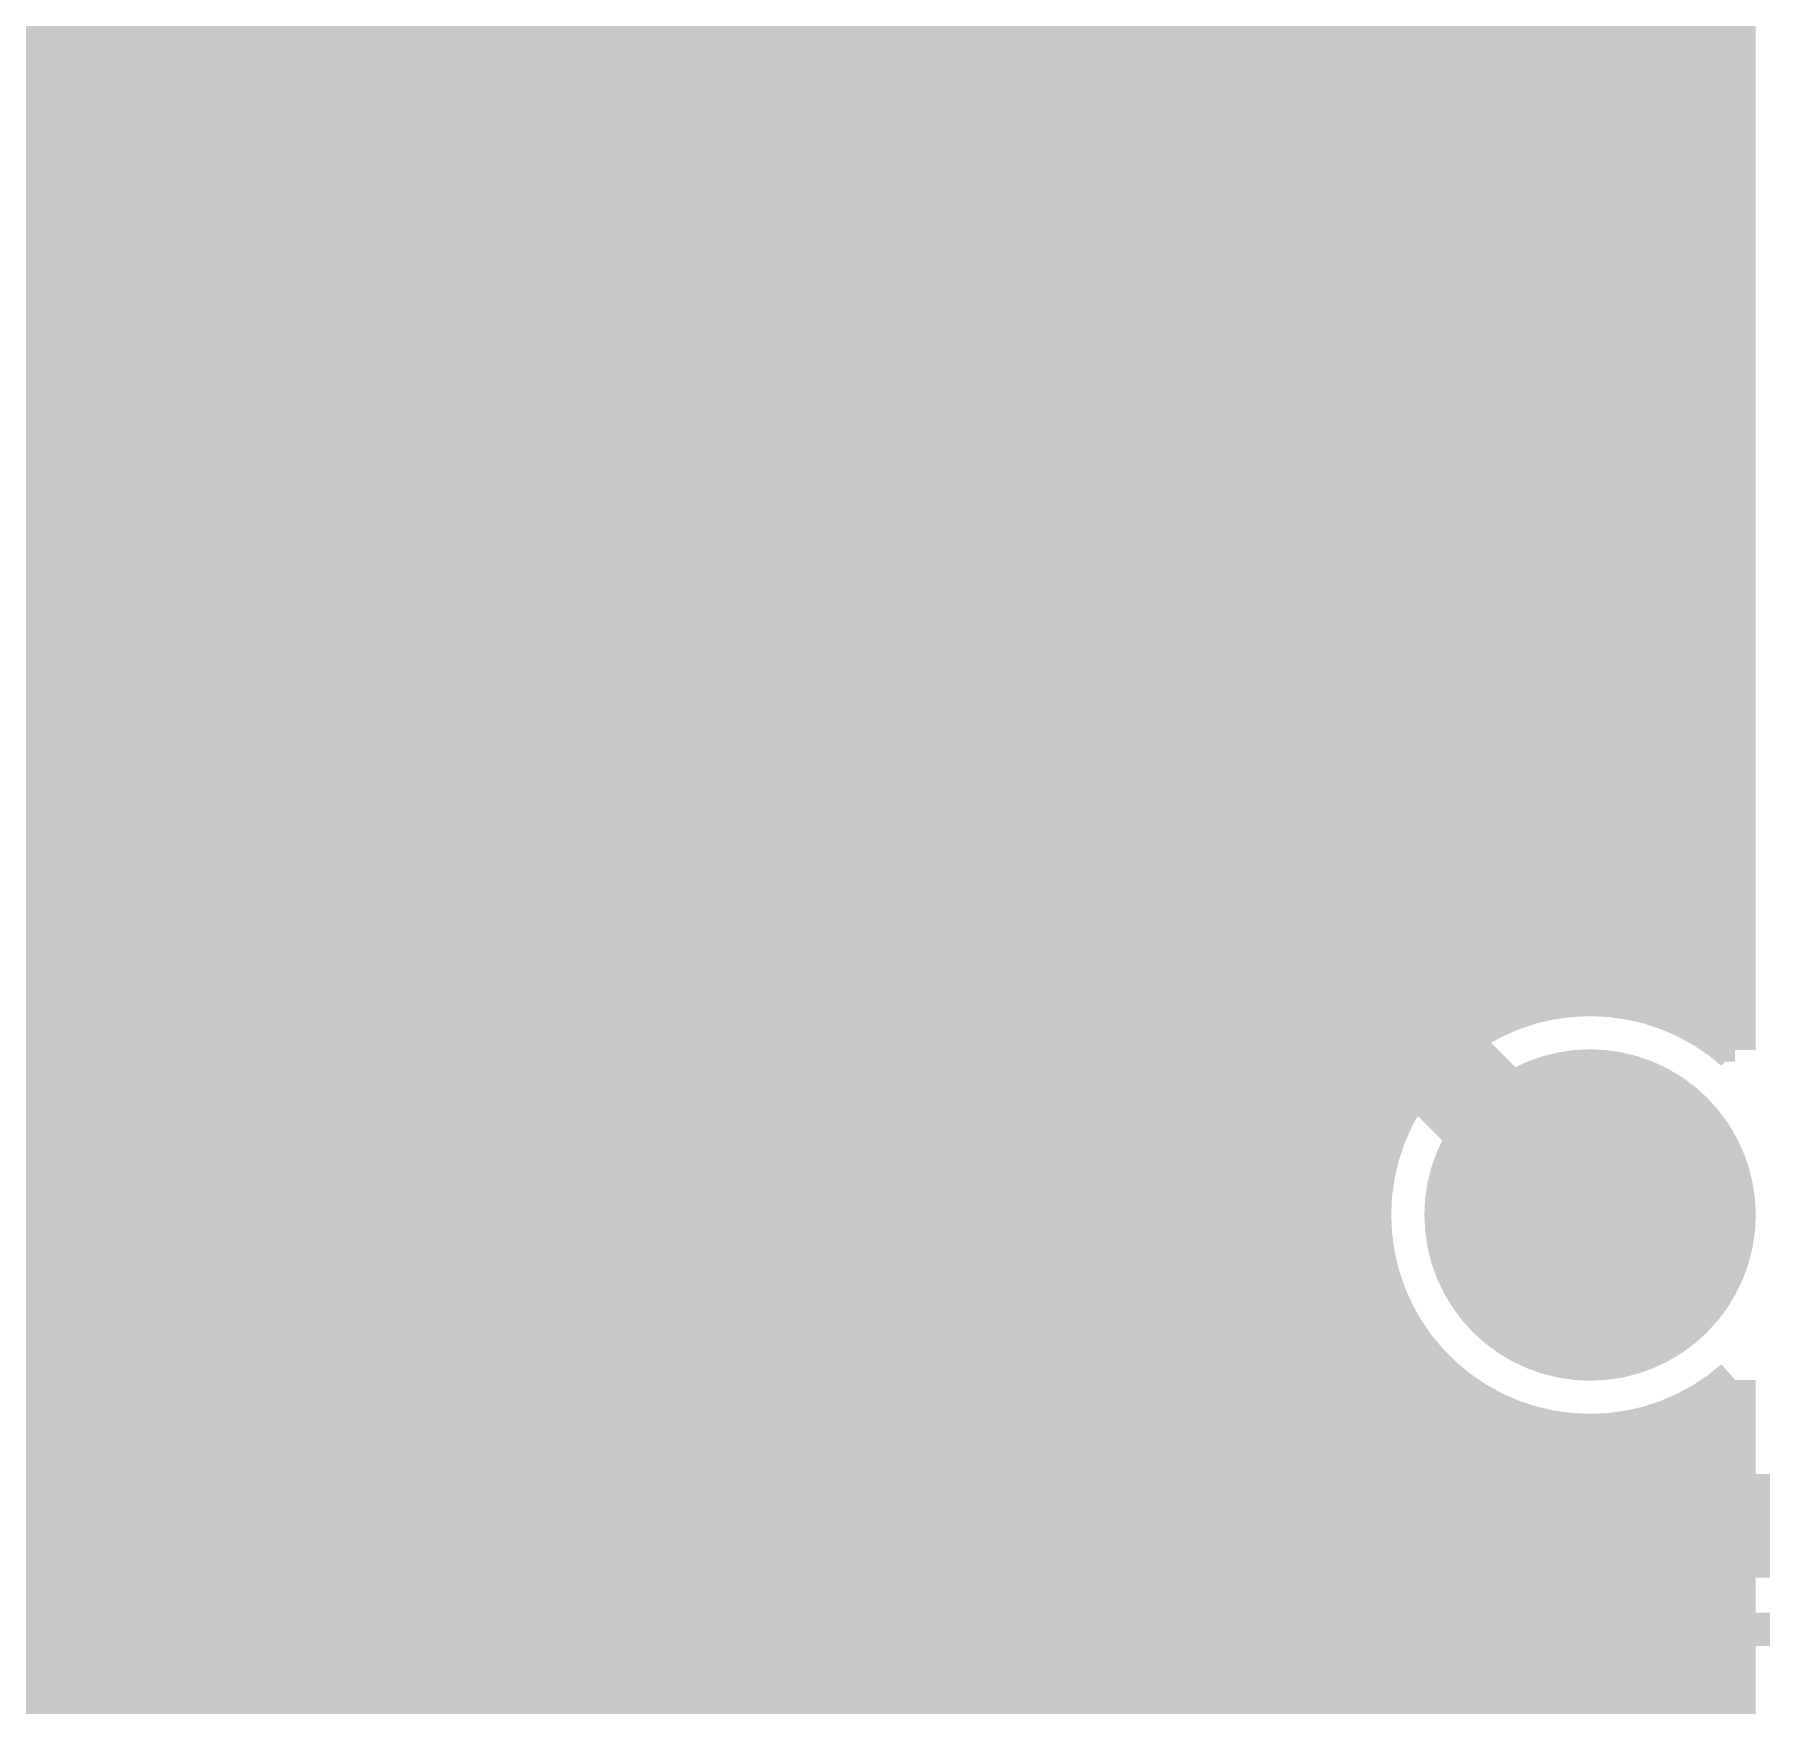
# Model space of a CAD drawing. Extents: x -5 to 208, y -5 to 206.
# Drawn here: x 67.3 to 77.89, y 17.31 to 27.56 of the extents above; entities that cross this region are included whole.
import ezdxf

# ---------------------------------------------------------------- set-up
doc = ezdxf.new("R2010")
doc.units = 0
doc.header["$MEASUREMENT"] = 0
doc.layers.get('0').update_dxf_attribs({"linetype": 'CONTINUOUS'})
for name, color, linetype in [('22-301-0_BOT', 7, 'CONTINUOUS'), ('22-301-0_DRD', 7, 'CONTINUOUS'), ('22-301-0_IN1', 1, 'CONTINUOUS'), ('22-301-0_IN2', 4, 'CONTINUOUS'), ('22-301-0_SMB', 3, 'CONTINUOUS'), ('22-301-0_SMT', 5, 'CONTINUOUS'), ('22-301-0_SST', 10, 'CONTINUOUS'), ('22-301-0_TOP', 14, 'CONTINUOUS'), ('THRUHOLE_TAP', 11, 'CONTINUOUS')]:
    doc.layers.add(name, color=color, linetype=linetype)

# ---------------------------------------------------------------- blocks, each defined once
blk = doc.blocks.new('ROUND_2')
at = {"const_width": 1.016}
blk.add_lwpolyline([(-0.508, 0, 1), (0.508, 0, 1)], format="xyb", close=True, dxfattribs=at)
blk = doc.blocks.new('ROUND_80')
at = {"const_width": 0.54991}
blk.add_lwpolyline([(-0.274954, 0, 1), (0.274954, 0, 1)], format="xyb", close=True, dxfattribs=at)

msp = doc.modelspace()

# ---------------------------------------------------------------- linework, layer by layer
at = {"layer": '22-301-0_BOT', "const_width": 0.254}
for points in [[(67.3354, 30.353), (67.3354, 5.86232)], [(67.564, 30.353), (67.564, 5.74294)], [(67.7926, 30.353), (67.7926, 5.57022)], [(68.0212, 30.353), (68.0212, 5.3086)], [(68.2498, 30.353), (68.2498, 4.82092)], [(68.4784, 30.353), (68.4784, -2.159)], [(68.707, 30.353), (68.707, -2.159)], [(68.9356, 30.353), (68.9356, -2.159)], [(69.1642, 30.353), (69.1642, -2.159)], [(69.3928, 30.353), (69.3928, 4.7879)], [(69.6214, 30.353), (69.6214, 5.2959)], [(69.85, 30.353), (69.85, 5.5626)], [(70.0786, 30.353), (70.0786, 5.73786)], [(70.3072, 30.353), (70.3072, 5.85724)], [(70.5358, 30.353), (70.5358, 5.93598)], [(70.7644, 30.353), (70.7644, 5.97662)], [(70.993, 30.353), (70.993, 5.9817)], [(71.2216, 30.353), (71.2216, 5.9563)], [(71.4502, 30.353), (71.4502, 5.8928)], [(71.6788, 30.353), (71.6788, 5.79374)], [(71.9074, 30.353), (71.9074, 5.64134)], [(72.136, 30.353), (72.136, 5.41782)], [(72.3646, 30.353), (72.3646, 5.0546)], [(72.5932, 30.353), (72.5932, -2.159)], [(72.8218, 30.353), (72.8218, 12.3698)], [(73.0504, 30.353), (73.0504, 12.5984)], [(73.279, 30.353), (73.279, 12.827)], [(73.5076, 30.353), (73.5076, 13.0556)], [(73.7362, 30.353), (73.7362, 13.2842)], [(73.9648, 30.353), (73.9648, 13.5128)], [(74.1934, 30.353), (74.1934, 13.7414)], [(74.422, 30.353), (74.422, 13.97)], [(74.6506, 30.353), (74.6506, 14.1986)], [(74.8792, 30.353), (74.8792, 14.4272)], [(75.1078, 30.353), (75.1078, 14.6558)], [(75.3364, 30.353), (75.3364, 14.8844)], [(75.565, 30.353), (75.565, 20.76704)], [(75.7936, 30.353), (75.7936, 21.17344)], [(76.0222, 30.353), (76.0222, 21.39188)], [(76.2508, 30.353), (76.2508, 21.53158)], [(76.4794, 30.353), (76.4794, 21.61794)], [(76.708, 30.353), (76.708, 21.65858)], [(76.9366, 30.353), (76.9366, 21.66112)], [(77.1652, 30.353), (77.1652, 21.62556)], [(77.3938, 30.353), (77.3938, 21.54428)], [(77.6224, 30.353), (77.6224, 21.4122)], [(77.724, 30.353), (77.724, 21.33092)], [(77.724, 27.559), (65.278, 27.559)], [(77.724, 27.3304), (65.278, 27.3304)], [(77.724, 27.1018), (65.278, 27.1018)], [(77.724, 26.8732), (65.278, 26.8732)], [(77.724, 26.6446), (65.278, 26.6446)], [(77.724, 26.416), (65.278, 26.416)], [(77.724, 26.1874), (65.278, 26.1874)], [(77.724, 25.9588), (65.278, 25.9588)], [(77.724, 25.7302), (65.278, 25.7302)], [(77.724, 25.5016), (65.278, 25.5016)], [(77.724, 25.273), (65.278, 25.273)], [(77.724, 25.0444), (65.278, 25.0444)], [(77.724, 24.8158), (65.278, 24.8158)], [(77.724, 24.5872), (65.278, 24.5872)], [(77.724, 24.3586), (65.278, 24.3586)], [(77.724, 24.13), (65.278, 24.13)], [(77.724, 23.9014), (65.278, 23.9014)], [(77.724, 23.6728), (65.278, 23.6728)], [(77.724, 23.4442), (65.278, 23.4442)], [(77.724, 23.2156), (65.278, 23.2156)], [(77.724, 22.987), (65.278, 22.987)], [(77.724, 22.7584), (65.278, 22.7584)], [(77.724, 22.5298), (65.278, 22.5298)], [(77.724, 22.3012), (65.278, 22.3012)], [(77.724, 22.0726), (65.278, 22.0726)], [(77.724, 21.844), (65.278, 21.844)], [(76.46924, 21.6154), (65.278, 21.6154)], [(77.724, 21.6154), (77.20076, 21.6154)], [(76.01458, 21.3868), (65.278, 21.3868)], [(77.724, 21.3868), (77.65542, 21.3868)], [(75.7809, 21.1582), (65.278, 21.1582)], [(75.63358, 20.9296), (65.278, 20.9296)], [(75.54468, 20.701), (65.278, 20.701)], [(75.49642, 20.4724), (65.278, 20.4724)], [(75.49134, 20.2438), (65.278, 20.2438)], [(75.52436, 20.0152), (65.278, 20.0152)], [(75.59802, 19.7866), (65.278, 19.7866)], [(75.565, 19.87296), (75.565, 15.113)], [(75.72502, 19.558), (65.278, 19.558)], [(75.7936, 19.46656), (75.7936, 15.3416)], [(75.92314, 19.3294), (65.278, 19.3294)], [(77.724, 19.30908), (77.724, 17.272)], [(76.0222, 19.24558), (76.0222, 15.5702)], [(77.6224, 19.2278), (77.6224, 17.1704)], [(76.2635, 19.1008), (65.278, 19.1008)], [(76.2508, 19.10588), (76.2508, 15.7988)], [(77.3938, 19.09572), (77.3938, 16.9418)], [(77.724, 19.1008), (77.4065, 19.1008)], [(76.4794, 19.02206), (76.4794, 16.0274)], [(76.708, 18.97888), (76.708, 16.256)], [(76.9366, 18.97634), (76.9366, 16.4846)], [(77.1652, 19.01444), (77.1652, 16.7132)], [(77.724, 18.8722), (65.278, 18.8722)], [(77.724, 18.6436), (65.278, 18.6436)], [(77.724, 18.415), (65.278, 18.415)], [(77.724, 18.1864), (58.42, 18.1864)], [(77.724, 17.9578), (58.42, 17.9578)], [(77.724, 17.7292), (58.42, 17.7292)], [(77.724, 17.5006), (58.42, 17.5006)], [(77.724, 17.272), (58.42, 17.272)], [(77.724, 17.272), (72.771, 12.319)]]:
    msp.add_lwpolyline(points, dxfattribs=at)
for points in [[(76.835, 21.6662, 0.4142136), (75.4888, 20.32)], [(77.724, 21.33092, 0.1823092), (76.835, 21.66621)], [(75.4888, 20.32, 0.4142136), (76.835, 18.9738)], [(76.835, 18.9738, 0.1823091), (77.72399, 19.30909)]]:
    msp.add_lwpolyline(points, format="xyb", dxfattribs=at)
at = {"layer": '22-301-0_DRD', "const_width": 0.254}
for points in [[(76.2, 26.035), (76.2, 24.765)], [(77.47, 26.035), (76.2, 26.035)], [(77.47, 26.035), (76.2, 24.765)], [(77.47, 24.765), (76.2, 26.035)], [(77.47, 24.765), (77.47, 26.035)], [(76.2, 24.765), (77.47, 24.765)], [(76.2, 20.955), (76.2, 19.685)], [(77.47, 20.955), (76.2, 20.955)], [(77.47, 20.955), (76.2, 19.685)], [(77.47, 19.685), (76.2, 20.955)], [(77.47, 19.685), (77.47, 20.955)], [(76.2, 19.685), (77.47, 19.685)]]:
    msp.add_lwpolyline(points, dxfattribs=at)
at = {"layer": '22-301-0_IN1', "const_width": 0.254}
for points in [[(67.564, 27.051), (67.564, 14.732)], [(77.724, 27.051), (67.564, 27.051)], [(67.6148, 27.051), (67.6148, 14.6812)], [(67.8434, 27.051), (67.8434, 14.4526)], [(68.072, 27.051), (68.072, 14.224)], [(68.3006, 27.051), (68.3006, 13.9954)], [(68.5292, 27.051), (68.5292, 13.7668)], [(68.7578, 27.051), (68.7578, 13.5382)], [(68.9864, 27.051), (68.9864, 13.3096)], [(69.215, 27.051), (69.215, 13.081)], [(69.4436, 27.051), (69.4436, 12.8524)], [(69.6722, 27.051), (69.6722, 12.6238)], [(69.9008, 27.051), (69.9008, 12.3952)], [(70.1294, 27.051), (70.1294, 12.1666)], [(70.358, 27.051), (70.358, 11.938)], [(70.5866, 27.051), (70.5866, 11.7094)], [(70.8152, 27.051), (70.8152, 11.4808)], [(71.0438, 27.051), (71.0438, 11.2522)], [(71.2724, 27.051), (71.2724, 11.0236)], [(71.501, 27.051), (71.501, 10.795)], [(71.7296, 27.051), (71.7296, 10.5664)], [(71.9582, 27.051), (71.9582, 10.3378)], [(72.1868, 27.051), (72.1868, 10.1092)], [(72.4154, 27.051), (72.4154, 9.8806)], [(72.644, 27.051), (72.644, 9.652)], [(72.8726, 27.051), (72.8726, 9.4234)], [(73.1012, 27.051), (73.1012, 9.1948)], [(73.3298, 27.051), (73.3298, -4.445)], [(73.5584, 27.051), (73.5584, 4.6101)], [(73.787, 27.051), (73.787, 5.2451)], [(74.0156, 27.051), (74.0156, 5.52958)], [(74.2442, 27.051), (74.2442, 5.715)], [(74.4728, 27.051), (74.4728, 5.842)], [(74.7014, 27.051), (74.7014, 5.92582)], [(74.93, 27.051), (74.93, 5.97154)], [(75.1586, 27.051), (75.1586, 5.98424)], [(75.3872, 27.051), (75.3872, 5.96138)], [(75.6158, 27.051), (75.6158, 20.8915)], [(75.8444, 27.051), (75.8444, 21.23186)], [(76.073, 27.051), (76.073, 21.42998)], [(76.3016, 27.051), (76.3016, 21.55444)], [(76.5302, 27.051), (76.5302, 21.63064)], [(76.7588, 27.051), (76.7588, 21.66366)], [(76.9874, 27.051), (76.9874, 21.65604)], [(77.216, 27.051), (77.216, 21.61032)], [(77.4446, 27.051), (77.4446, 21.51888)], [(77.6732, 27.051), (77.6732, 21.3741)], [(77.724, 27.051), (77.724, 21.33092)], [(77.724, 26.8732), (67.564, 26.8732)], [(77.724, 26.6446), (67.564, 26.6446)], [(77.724, 26.416), (67.564, 26.416)], [(77.724, 26.1874), (67.564, 26.1874)], [(77.724, 25.9588), (67.564, 25.9588)], [(77.724, 25.7302), (67.564, 25.7302)], [(77.724, 25.5016), (67.564, 25.5016)], [(77.724, 25.273), (67.564, 25.273)], [(77.724, 25.0444), (67.564, 25.0444)], [(77.724, 24.8158), (67.564, 24.8158)], [(77.724, 24.5872), (67.564, 24.5872)], [(77.724, 24.3586), (67.564, 24.3586)], [(77.724, 24.13), (67.564, 24.13)], [(77.724, 23.9014), (67.564, 23.9014)], [(77.724, 23.6728), (67.564, 23.6728)], [(77.724, 23.4442), (67.564, 23.4442)], [(77.724, 23.2156), (67.564, 23.2156)], [(77.724, 22.987), (67.564, 22.987)], [(77.724, 22.7584), (67.564, 22.7584)], [(77.724, 22.5298), (67.564, 22.5298)], [(77.724, 22.3012), (67.564, 22.3012)], [(77.724, 22.0726), (67.564, 22.0726)], [(77.724, 21.844), (67.564, 21.844)], [(76.46924, 21.6154), (67.564, 21.6154)], [(77.724, 21.6154), (77.20076, 21.6154)], [(76.01458, 21.3868), (67.564, 21.3868)], [(77.724, 21.3868), (77.65542, 21.3868)], [(75.7809, 21.1582), (67.564, 21.1582)], [(75.63358, 20.9296), (67.564, 20.9296)], [(75.54468, 20.701), (67.564, 20.701)], [(75.49642, 20.4724), (67.564, 20.4724)], [(75.49134, 20.2438), (67.564, 20.2438)], [(75.52436, 20.0152), (67.564, 20.0152)], [(75.59802, 19.7866), (67.564, 19.7866)], [(75.6158, 19.7485), (75.6158, 5.9055)], [(75.72502, 19.558), (67.564, 19.558)], [(75.8444, 19.40814), (75.8444, 5.81152)], [(75.92314, 19.3294), (67.564, 19.3294)], [(77.6732, 19.2659), (77.6732, -4.445)], [(77.724, 19.30908), (77.724, 16.256)], [(76.073, 19.21002), (76.073, 5.66674)], [(76.2635, 19.1008), (67.564, 19.1008)], [(76.3016, 19.08302), (76.3016, 5.45846)], [(77.724, 19.1008), (77.4065, 19.1008)], [(77.4446, 19.11858), (77.4446, -4.445)], [(76.5302, 19.00936), (76.5302, 5.12572)], [(76.7588, 18.97634), (76.7588, -4.445)], [(76.9874, 18.98142), (76.9874, -4.445)], [(77.216, 19.02968), (77.216, -4.445)], [(77.724, 18.8722), (67.564, 18.8722)], [(77.724, 18.6436), (67.564, 18.6436)], [(77.724, 18.415), (67.564, 18.415)], [(77.724, 18.1864), (67.564, 18.1864)], [(77.724, 17.9578), (67.564, 17.9578)], [(77.724, 17.7292), (67.564, 17.7292)], [(77.724, 17.5006), (67.564, 17.5006)], [(77.724, 17.272), (67.564, 17.272)]]:
    msp.add_lwpolyline(points, dxfattribs=at)
for points in [[(76.835, 21.6662, 0.4142136), (75.4888, 20.32)], [(77.724, 21.33092, 0.1823092), (76.835, 21.66621)], [(75.4888, 20.32, 0.4142136), (76.835, 18.9738)], [(76.835, 18.9738, 0.1823091), (77.72399, 19.30909)]]:
    msp.add_lwpolyline(points, format="xyb", dxfattribs=at)
at = {"layer": '22-301-0_IN2', "const_width": 0.254}
for points in [[(67.564, 27.051), (67.564, 14.732)], [(77.724, 27.051), (67.564, 27.051)], [(67.6148, 27.051), (67.6148, 14.6812)], [(67.8434, 27.051), (67.8434, 14.4526)], [(68.072, 27.051), (68.072, 14.224)], [(68.3006, 27.051), (68.3006, 13.9954)], [(68.5292, 27.051), (68.5292, 13.7668)], [(68.7578, 27.051), (68.7578, 13.5382)], [(68.9864, 27.051), (68.9864, 13.3096)], [(69.215, 27.051), (69.215, 13.081)], [(69.4436, 27.051), (69.4436, 12.8524)], [(69.6722, 27.051), (69.6722, 12.6238)], [(69.9008, 27.051), (69.9008, 12.3952)], [(70.1294, 27.051), (70.1294, 12.1666)], [(70.358, 27.051), (70.358, 11.938)], [(70.5866, 27.051), (70.5866, 11.7094)], [(70.8152, 27.051), (70.8152, 11.4808)], [(71.0438, 27.051), (71.0438, 11.2522)], [(71.2724, 27.051), (71.2724, 11.0236)], [(71.501, 27.051), (71.501, 10.795)], [(71.7296, 27.051), (71.7296, 10.5664)], [(71.9582, 27.051), (71.9582, 10.3378)], [(72.1868, 27.051), (72.1868, 10.1092)], [(72.4154, 27.051), (72.4154, 9.8806)], [(72.644, 27.051), (72.644, 9.652)], [(72.8726, 27.051), (72.8726, 9.4234)], [(73.1012, 27.051), (73.1012, 9.1948)], [(73.3298, 27.051), (73.3298, 8.9662)], [(73.5584, 27.051), (73.5584, 4.6101)], [(73.787, 27.051), (73.787, 5.2451)], [(74.0156, 27.051), (74.0156, 5.52958)], [(74.2442, 27.051), (74.2442, 5.715)], [(74.4728, 27.051), (74.4728, 5.842)], [(74.7014, 27.051), (74.7014, 5.92582)], [(74.93, 27.051), (74.93, 5.97154)], [(75.1586, 27.051), (75.1586, 5.98424)], [(75.3872, 27.051), (75.3872, 5.96138)], [(75.6158, 27.051), (75.6158, 20.8915)], [(75.8444, 27.051), (75.8444, 21.23186)], [(76.073, 27.051), (76.073, 21.42998)], [(76.3016, 27.051), (76.3016, 21.55444)], [(76.5302, 27.051), (76.5302, 21.63064)], [(76.7588, 27.051), (76.7588, 21.66366)], [(76.9874, 27.051), (76.9874, 21.65604)], [(77.216, 27.051), (77.216, 21.61032)], [(77.4446, 27.051), (77.4446, 21.51888)], [(77.6732, 27.051), (77.6732, 21.3741)], [(77.724, 27.051), (77.724, 21.33092)], [(77.724, 26.8732), (67.564, 26.8732)], [(77.724, 26.6446), (67.564, 26.6446)], [(77.724, 26.416), (67.564, 26.416)], [(77.724, 26.1874), (67.564, 26.1874)], [(77.724, 25.9588), (67.564, 25.9588)], [(77.724, 25.7302), (67.564, 25.7302)], [(77.724, 25.5016), (67.564, 25.5016)], [(77.724, 25.273), (67.564, 25.273)], [(77.724, 25.0444), (67.564, 25.0444)], [(77.724, 24.8158), (67.564, 24.8158)], [(77.724, 24.5872), (67.564, 24.5872)], [(77.724, 24.3586), (67.564, 24.3586)], [(77.724, 24.13), (67.564, 24.13)], [(77.724, 23.9014), (67.564, 23.9014)], [(77.724, 23.6728), (67.564, 23.6728)], [(77.724, 23.4442), (67.564, 23.4442)], [(77.724, 23.2156), (67.564, 23.2156)], [(77.724, 22.987), (67.564, 22.987)], [(77.724, 22.7584), (67.564, 22.7584)], [(77.724, 22.5298), (67.564, 22.5298)], [(77.724, 22.3012), (67.564, 22.3012)], [(77.724, 22.0726), (67.564, 22.0726)], [(77.724, 21.844), (67.564, 21.844)], [(76.46924, 21.6154), (67.564, 21.6154)], [(77.724, 21.6154), (77.20076, 21.6154)], [(76.01458, 21.3868), (67.564, 21.3868)], [(77.724, 21.3868), (77.65542, 21.3868)], [(75.7809, 21.1582), (67.564, 21.1582)], [(75.63358, 20.9296), (67.564, 20.9296)], [(75.54468, 20.701), (67.564, 20.701)], [(75.49642, 20.4724), (67.564, 20.4724)], [(75.49134, 20.2438), (67.564, 20.2438)], [(75.52436, 20.0152), (67.564, 20.0152)], [(75.59802, 19.7866), (67.564, 19.7866)], [(75.6158, 19.7485), (75.6158, 5.9055)], [(75.72502, 19.558), (67.564, 19.558)], [(75.8444, 19.40814), (75.8444, 5.81152)], [(75.92314, 19.3294), (67.564, 19.3294)], [(77.6732, 19.2659), (77.6732, -4.445)], [(77.724, 19.30908), (77.724, 16.256)], [(76.073, 19.21002), (76.073, 5.66674)], [(76.2635, 19.1008), (67.564, 19.1008)], [(76.3016, 19.08302), (76.3016, 5.45846)], [(77.724, 19.1008), (77.4065, 19.1008)], [(77.4446, 19.11858), (77.4446, -4.445)], [(76.5302, 19.00936), (76.5302, 5.12572)], [(76.7588, 18.97634), (76.7588, -4.445)], [(76.9874, 18.98142), (76.9874, -4.445)], [(77.216, 19.02968), (77.216, -4.445)], [(77.724, 18.8722), (67.564, 18.8722)], [(77.724, 18.6436), (67.564, 18.6436)], [(77.724, 18.415), (67.564, 18.415)], [(77.724, 18.1864), (67.564, 18.1864)], [(77.724, 17.9578), (67.564, 17.9578)], [(77.724, 17.7292), (67.564, 17.7292)], [(77.724, 17.5006), (67.564, 17.5006)], [(77.724, 17.272), (67.564, 17.272)]]:
    msp.add_lwpolyline(points, dxfattribs=at)
for points in [[(76.835, 21.6662, 0.4142136), (75.4888, 20.32)], [(77.724, 21.33092, 0.1823092), (76.835, 21.66621)], [(75.4888, 20.32, 0.4142136), (76.835, 18.9738)], [(76.835, 18.9738, 0.1823091), (77.72399, 19.30909)]]:
    msp.add_lwpolyline(points, format="xyb", dxfattribs=at)
at = {"layer": '22-301-0_SMB', "const_width": 2.54}
for points in [[(67.691, 27.94), (67.691, 16.129), (61.595, 16.129), (61.595, 4.191), (66.802, -1.016)], [(71.247, 27.94), (71.247, 13.335), (69.85, 11.938), (65.659, 11.938), (65.659, 7.874)]]:
    msp.add_lwpolyline(points, dxfattribs=at)
at = {"layer": '22-301-0_SMT', "const_width": 0.254}
for points in [[(67.2846, 35.22472), (67.2846, 9.22528)], [(67.5132, 35.22472), (67.5132, 9.22528)], [(67.7418, 35.22472), (67.7418, 9.22528)], [(67.9704, 35.22472), (67.9704, 9.22528)], [(68.199, 35.22472), (68.199, 9.22528)], [(68.4276, 35.22472), (68.4276, 9.22528)], [(68.6562, 35.22472), (68.6562, 9.22528)], [(68.8848, 35.22472), (68.8848, 9.22528)], [(69.1134, 35.22472), (69.1134, 9.22528)], [(69.342, 35.22472), (69.342, 9.22528)], [(69.5706, 35.22472), (69.5706, 9.22528)], [(69.7992, 35.22472), (69.7992, 9.22528)], [(70.0278, 35.22472), (70.0278, 9.22528)], [(70.2564, 35.22472), (70.2564, 9.22528)], [(70.485, 35.22472), (70.485, 9.22528)], [(70.485, 27.61488), (55.88, 27.61488)], [(70.485, 27.38628), (55.88, 27.38628)], [(70.485, 27.15768), (55.88, 27.15768)], [(70.485, 26.92908), (55.88, 26.92908)], [(70.485, 26.70048), (55.88, 26.70048)], [(70.485, 26.47188), (55.88, 26.47188)], [(70.485, 26.24328), (55.88, 26.24328)], [(70.485, 26.01468), (55.88, 26.01468)], [(70.485, 25.78608), (55.88, 25.78608)], [(70.485, 25.55748), (55.88, 25.55748)], [(70.485, 25.32888), (55.88, 25.32888)], [(70.485, 25.10028), (55.88, 25.10028)], [(70.485, 24.87168), (55.88, 24.87168)], [(70.485, 24.64308), (55.88, 24.64308)], [(70.485, 24.41448), (55.88, 24.41448)], [(70.485, 24.18588), (55.88, 24.18588)], [(70.485, 23.95728), (55.88, 23.95728)], [(70.485, 23.72868), (55.88, 23.72868)], [(70.485, 23.50008), (55.88, 23.50008)], [(70.485, 23.27148), (55.88, 23.27148)], [(70.485, 23.04288), (26.035, 23.04288)], [(70.485, 22.81428), (26.035, 22.81428)], [(70.485, 22.58568), (26.035, 22.58568)], [(70.485, 22.35708), (26.035, 22.35708)], [(70.485, 22.12848), (26.035, 22.12848)], [(70.485, 21.89988), (26.035, 21.89988)], [(70.485, 21.67128), (26.035, 21.67128)], [(70.485, 21.44268), (26.035, 21.44268)], [(70.485, 21.21408), (26.035, 21.21408)], [(70.485, 20.98548), (55.88, 20.98548)], [(70.485, 20.75688), (55.88, 20.75688)], [(70.485, 20.52828), (55.88, 20.52828)], [(70.485, 20.29968), (55.88, 20.29968)], [(70.485, 20.07108), (55.88, 20.07108)], [(70.485, 19.84248), (55.88, 19.84248)], [(70.485, 19.61388), (55.88, 19.61388)], [(70.485, 19.38528), (55.88, 19.38528)], [(70.485, 19.15668), (55.88, 19.15668)], [(70.485, 18.92808), (55.88, 18.92808)], [(70.485, 18.69948), (55.88, 18.69948)], [(70.485, 18.47088), (55.88, 18.47088)], [(70.485, 18.24228), (55.88, 18.24228)], [(70.485, 18.01368), (55.88, 18.01368)], [(70.485, 17.78508), (55.88, 17.78508)], [(70.485, 17.55648), (55.88, 17.55648)], [(70.485, 17.32788), (55.88, 17.32788)]]:
    msp.add_lwpolyline(points, dxfattribs=at)
at = {"layer": '22-301-0_SST'}
for points, const_width in [([(69.215, 15.24), (69.215, 17.78), (64.77, 22.225), (69.215, 26.67), (69.215, 29.21), (65.405, 29.21), (69.215, 33.02), (69.215, 34.925), (67.31, 34.925), (63.5, 31.115), (63.5, 34.925), (60.96, 34.925), (60.96, 27.94), (59.055, 27.94), (59.055, 34.925), (56.515, 34.925), (56.515, 22.86), (40.005, 22.86)], 0.2032), ([(73.10628, 32.44088), (73.10628, 13.44168)], 0.20066), ([(73.27392, 32.44088), (73.27392, 13.44168)], 0.20066), ([(73.45426, 32.44088), (73.45426, 13.44168)], 0.20066), ([(73.63206, 32.44088), (73.63206, 13.44168)], 0.20066), ([(73.8124, 32.44088), (73.8124, 13.44168)], 0.20066), ([(73.99274, 32.44088), (73.99274, 13.44168)], 0.20066), ([(74.1045, 31.44012), (74.1045, 14.4399)], 0.20066), ([(74.295, 27.94), (78.105, 27.94), (78.74, 27.305), (78.74, 18.415), (78.105, 17.78), (74.295, 17.78), (74.295, 27.94)], 0.2032), ([(75.311, 27.94), (74.295, 27.94), (74.295, 17.78)], 0.2032), ([(74.48804, 27.94), (74.48804, 17.78)], 0.2032), ([(74.67092, 27.94), (74.67092, 17.78)], 0.2032), ([(74.8538, 27.94), (74.8538, 17.78)], 0.2032), ([(75.03668, 27.94), (75.03668, 17.78)], 0.2032), ([(75.21956, 27.94), (75.21956, 17.78)], 0.2032), ([(75.311, 27.94), (75.311, 17.78)], 0.2032), ([(75.311, 27.94), (75.311, 17.78)], 0.2032), ([(74.1045, 27.6352), (73.10628, 27.6352)], 0.20066), ([(74.1045, 27.45486), (73.10628, 27.45486)], 0.20066), ([(75.311, 27.4828), (74.295, 27.4828)], 0.2032), ([(74.1045, 27.27452), (73.10628, 27.27452)], 0.20066), ([(75.311, 27.29992), (74.295, 27.29992)], 0.2032), ([(75.311, 27.11704), (74.295, 27.11704)], 0.2032), ([(74.1045, 27.09418), (73.10628, 27.09418)], 0.20066), ([(74.1045, 26.91384), (73.10628, 26.91384)], 0.20066), ([(75.311, 26.93416), (74.295, 26.93416)], 0.2032), ([(74.1045, 26.73604), (73.10628, 26.73604)], 0.20066), ([(75.311, 26.75128), (74.295, 26.75128)], 0.2032), ([(74.1045, 26.5557), (73.10628, 26.5557)], 0.20066), ([(75.311, 26.5684), (74.295, 26.5684)], 0.2032), ([(74.1045, 26.37536), (73.10628, 26.37536)], 0.20066), ([(75.311, 26.38552), (74.295, 26.38552)], 0.2032), ([(74.1045, 26.19502), (73.10628, 26.19502)], 0.20066), ([(75.311, 26.20264), (74.295, 26.20264)], 0.2032), ([(74.1045, 26.01468), (73.10628, 26.01468)], 0.20066), ([(75.311, 26.01976), (74.295, 26.01976)], 0.2032), ([(74.1045, 25.83688), (73.10628, 25.83688)], 0.20066), ([(75.311, 25.83688), (74.295, 25.83688)], 0.2032), ([(74.1045, 25.65654), (73.10628, 25.65654)], 0.20066), ([(75.311, 25.654), (74.295, 25.654)], 0.2032), ([(74.1045, 25.4762), (73.10628, 25.4762)], 0.20066), ([(75.311, 25.47112), (74.295, 25.47112)], 0.2032), ([(74.1045, 25.29586), (73.10628, 25.29586)], 0.20066), ([(75.311, 25.28824), (74.295, 25.28824)], 0.2032), ([(74.1045, 25.11806), (73.10628, 25.11806)], 0.20066), ([(75.311, 25.10536), (74.295, 25.10536)], 0.2032), ([(74.1045, 24.93772), (73.10628, 24.93772)], 0.20066), ([(75.311, 24.92248), (74.295, 24.92248)], 0.2032), ([(74.1045, 24.75738), (73.10628, 24.75738)], 0.20066), ([(75.311, 24.7396), (74.295, 24.7396)], 0.2032), ([(74.1045, 24.57704), (73.10628, 24.57704)], 0.20066), ([(75.311, 24.55672), (74.295, 24.55672)], 0.2032), ([(74.1045, 24.3967), (73.10628, 24.3967)], 0.20066), ([(75.311, 24.37384), (74.295, 24.37384)], 0.2032), ([(74.1045, 24.2189), (73.10628, 24.2189)], 0.20066), ([(75.311, 24.19096), (74.295, 24.19096)], 0.2032), ([(74.1045, 24.03856), (73.10628, 24.03856)], 0.20066), ([(75.311, 24.00808), (74.295, 24.00808)], 0.2032), ([(74.1045, 23.85822), (73.10628, 23.85822)], 0.20066), ([(75.311, 23.8252), (74.295, 23.8252)], 0.2032), ([(74.1045, 23.67788), (73.10628, 23.67788)], 0.20066), ([(75.311, 23.64232), (74.295, 23.64232)], 0.2032), ([(74.1045, 23.49754), (73.10628, 23.49754)], 0.20066), ([(75.311, 23.45944), (74.295, 23.45944)], 0.2032), ([(74.1045, 23.31974), (73.10628, 23.31974)], 0.20066), ([(75.311, 23.27656), (74.295, 23.27656)], 0.2032), ([(74.1045, 23.1394), (73.10628, 23.1394)], 0.20066), ([(75.311, 23.09368), (74.295, 23.09368)], 0.2032), ([(74.1045, 22.95906), (73.10628, 22.95906)], 0.20066), ([(75.311, 22.9108), (74.295, 22.9108)], 0.2032), ([(74.1045, 22.77872), (73.10628, 22.77872)], 0.20066), ([(75.311, 22.72792), (74.295, 22.72792)], 0.2032), ([(74.1045, 22.59838), (73.10628, 22.59838)], 0.20066), ([(75.311, 22.54504), (74.295, 22.54504)], 0.2032), ([(74.1045, 22.42058), (73.10628, 22.42058)], 0.20066), ([(75.311, 22.36216), (74.295, 22.36216)], 0.2032), ([(74.1045, 22.24024), (73.10628, 22.24024)], 0.20066), ([(75.311, 22.17928), (74.295, 22.17928)], 0.2032), ([(74.1045, 22.0599), (73.10628, 22.0599)], 0.20066), ([(75.311, 21.9964), (74.295, 21.9964)], 0.2032), ([(74.1045, 21.87956), (73.10628, 21.87956)], 0.20066), ([(75.311, 21.81352), (74.295, 21.81352)], 0.2032), ([(74.1045, 21.69922), (73.10628, 21.69922)], 0.20066), ([(75.311, 21.63064), (74.295, 21.63064)], 0.2032), ([(74.1045, 21.52142), (73.10628, 21.52142)], 0.20066), ([(75.311, 21.44776), (74.295, 21.44776)], 0.2032), ([(74.1045, 21.34108), (73.10628, 21.34108)], 0.20066), ([(75.311, 21.26488), (74.295, 21.26488)], 0.2032), ([(74.1045, 21.16074), (73.10628, 21.16074)], 0.20066), ([(75.311, 21.082), (74.295, 21.082)], 0.2032), ([(74.1045, 20.9804), (73.10628, 20.9804)], 0.20066), ([(75.311, 20.89912), (74.295, 20.89912)], 0.2032), ([(74.1045, 20.8026), (73.10628, 20.8026)], 0.20066), ([(75.311, 20.71624), (74.295, 20.71624)], 0.2032), ([(74.1045, 20.62226), (73.10628, 20.62226)], 0.20066), ([(74.1045, 20.44192), (73.10628, 20.44192)], 0.20066), ([(75.311, 20.53336), (74.295, 20.53336)], 0.2032), ([(75.311, 20.35048), (74.295, 20.35048)], 0.2032), ([(74.1045, 20.26158), (73.10628, 20.26158)], 0.20066), ([(75.311, 20.1676), (74.295, 20.1676)], 0.2032), ([(74.1045, 20.08124), (73.10628, 20.08124)], 0.20066), ([(75.311, 19.98472), (74.295, 19.98472)], 0.2032), ([(74.1045, 19.90344), (73.10628, 19.90344)], 0.20066), ([(74.1045, 19.7231), (73.10628, 19.7231)], 0.20066), ([(75.311, 19.80184), (74.295, 19.80184)], 0.2032), ([(75.311, 19.61896), (74.295, 19.61896)], 0.2032), ([(74.1045, 19.54276), (73.10628, 19.54276)], 0.20066), ([(75.311, 19.43608), (74.295, 19.43608)], 0.2032), ([(74.1045, 19.36242), (73.10628, 19.36242)], 0.20066), ([(74.1045, 19.18208), (73.10628, 19.18208)], 0.20066), ([(75.311, 19.2532), (74.295, 19.2532)], 0.2032), ([(75.311, 19.07032), (74.295, 19.07032)], 0.2032), ([(74.1045, 19.00428), (73.10628, 19.00428)], 0.20066), ([(75.311, 18.88744), (74.295, 18.88744)], 0.2032), ([(74.1045, 18.82394), (73.10628, 18.82394)], 0.20066), ([(74.1045, 18.6436), (73.10628, 18.6436)], 0.20066), ([(75.311, 18.70456), (74.295, 18.70456)], 0.2032), ([(74.1045, 18.46326), (73.10628, 18.46326)], 0.20066), ([(75.311, 18.52168), (74.295, 18.52168)], 0.2032), ([(75.311, 18.3388), (74.295, 18.3388)], 0.2032), ([(74.1045, 18.28292), (73.10628, 18.28292)], 0.20066), ([(75.311, 18.15592), (74.295, 18.15592)], 0.2032), ([(74.1045, 18.10512), (73.10628, 18.10512)], 0.20066), ([(74.1045, 17.92478), (73.10628, 17.92478)], 0.20066), ([(75.311, 17.97304), (74.295, 17.97304)], 0.2032), ([(74.1045, 17.74444), (73.10628, 17.74444)], 0.20066), ([(75.311, 17.78), (74.295, 17.78)], 0.2032), ([(74.1045, 17.5641), (73.10628, 17.5641)], 0.20066), ([(74.1045, 17.38376), (73.10628, 17.38376)], 0.20066)]:
    msp.add_lwpolyline(points, dxfattribs=dict(at, const_width=const_width))
at = {"layer": '22-301-0_TOP'}
for points, const_width in [([(74.295, 38.3286), (73.66, 37.6936), (73.66, 19.05), (74.295, 18.415), (86.995, 18.415), (88.9, 20.32), (88.9, 20.48002)], 0.635), ([(76.835, 20.32), (75.057, 22.098), (75.057, 34.29), (76.4032, 35.6362), (76.835, 35.6362)], 0.635), ([(67.2084, 35.22472), (67.2084, 9.22528)], 0.254), ([(67.437, 35.22472), (67.437, 9.22528)], 0.254), ([(67.6656, 35.22472), (67.6656, 9.22528)], 0.254), ([(67.8942, 35.22472), (67.8942, 9.22528)], 0.254), ([(68.1228, 35.22472), (68.1228, 9.22528)], 0.254), ([(68.3514, 35.22472), (68.3514, 9.22528)], 0.254), ([(68.58, 35.22472), (68.58, 9.22528)], 0.254), ([(68.8086, 35.22472), (68.8086, 9.22528)], 0.254), ([(69.0372, 35.22472), (69.0372, 9.22528)], 0.254), ([(69.2658, 35.22472), (69.2658, 9.22528)], 0.254), ([(69.4944, 35.22472), (69.4944, 9.22528)], 0.254), ([(69.723, 35.22472), (69.723, 9.22528)], 0.254), ([(69.9516, 35.22472), (69.9516, 9.22528)], 0.254), ([(70.1802, 35.22472), (70.1802, 9.22528)], 0.254), ([(70.4088, 35.22472), (70.4088, 9.22528)], 0.254), ([(70.6374, 35.22472), (70.6374, 9.22528)], 0.254), ([(70.866, 35.22472), (70.866, 9.22528)], 0.254), ([(71.0946, 35.22472), (71.0946, 9.22528)], 0.254), ([(71.3232, 35.22472), (71.3232, 9.22528)], 0.254), ([(71.5518, 35.22472), (71.5518, 9.22528)], 0.254), ([(71.7804, 35.22472), (71.7804, 9.22528)], 0.254), ([(72.009, 35.22472), (72.009, 9.22528)], 0.254), ([(72.2376, 35.22472), (72.2376, 9.22528)], 0.254), ([(72.4662, 35.22472), (72.4662, 9.22528)], 0.254), ([(72.644, 35.22472), (72.644, 9.22528)], 0.254), ([(76.835, 34.2138), (76.835, 25.4)], 0.635), ([(72.644, 27.5336), (16.129, 27.5336)], 0.254), ([(72.644, 27.305), (16.129, 27.305)], 0.254), ([(72.644, 27.0764), (16.129, 27.0764)], 0.254), ([(72.644, 26.8478), (16.129, 26.8478)], 0.254), ([(72.644, 26.6192), (16.129, 26.6192)], 0.254), ([(72.644, 26.3906), (16.129, 26.3906)], 0.254), ([(72.644, 26.162), (16.129, 26.162)], 0.254), ([(72.644, 25.9334), (16.129, 25.9334)], 0.254), ([(72.644, 25.7048), (16.129, 25.7048)], 0.254), ([(72.644, 25.4762), (16.129, 25.4762)], 0.254), ([(72.644, 25.2476), (16.129, 25.2476)], 0.254), ([(72.644, 25.019), (16.129, 25.019)], 0.254), ([(72.644, 24.7904), (16.129, 24.7904)], 0.254), ([(72.644, 24.5618), (16.129, 24.5618)], 0.254), ([(72.644, 24.3332), (16.129, 24.3332)], 0.254), ([(72.644, 24.1046), (16.129, 24.1046)], 0.254), ([(72.644, 23.876), (16.129, 23.876)], 0.254), ([(72.644, 23.6474), (16.129, 23.6474)], 0.254), ([(72.644, 23.4188), (16.129, 23.4188)], 0.254), ([(72.644, 23.1902), (16.129, 23.1902)], 0.254), ([(72.644, 22.9616), (16.129, 22.9616)], 0.254), ([(72.644, 22.733), (16.129, 22.733)], 0.254), ([(72.644, 22.5044), (16.129, 22.5044)], 0.254), ([(72.644, 22.2758), (16.129, 22.2758)], 0.254), ([(72.644, 22.0472), (16.129, 22.0472)], 0.254), ([(72.644, 21.8186), (16.129, 21.8186)], 0.254), ([(72.644, 21.59), (16.129, 21.59)], 0.254), ([(72.644, 21.3614), (16.3576, 21.3614)], 0.254), ([(72.644, 21.1328), (55.5752, 21.1328)], 0.254), ([(72.644, 20.9042), (55.8038, 20.9042)], 0.254), ([(72.644, 20.6756), (55.88, 20.6756)], 0.254), ([(72.644, 20.447), (55.88, 20.447)], 0.254), ([(72.644, 20.2184), (55.88, 20.2184)], 0.254), ([(72.644, 19.9898), (55.88, 19.9898)], 0.254), ([(72.644, 19.7612), (55.88, 19.7612)], 0.254), ([(72.644, 19.5326), (55.88, 19.5326)], 0.254), ([(72.644, 19.304), (55.88, 19.304)], 0.254), ([(72.644, 19.0754), (55.88, 19.0754)], 0.254), ([(72.644, 18.8468), (55.88, 18.8468)], 0.254), ([(72.644, 18.6182), (55.88, 18.6182)], 0.254), ([(72.644, 18.3896), (55.88, 18.3896)], 0.254), ([(72.644, 18.161), (55.88, 18.161)], 0.254), ([(72.644, 17.9324), (55.88, 17.9324)], 0.254), ([(72.644, 17.7038), (55.88, 17.7038)], 0.254), ([(72.644, 17.4752), (55.88, 17.4752)], 0.254), ([(72.644, 17.2466), (55.88, 17.2466)], 0.254)]:
    msp.add_lwpolyline(points, dxfattribs=dict(at, const_width=const_width))

# ---------------------------------------------------------------- block references
at = {"layer": '22-301-0_BOT'}
for p in [(76.835, 25.4), (76.835, 20.32)]:
    msp.add_blockref('ROUND_2', p, dxfattribs=at)
at = {"layer": '22-301-0_IN1'}
for p in [(76.835, 25.4), (76.835, 20.32)]:
    msp.add_blockref('ROUND_2', p, dxfattribs=at)
at = {"layer": '22-301-0_IN2'}
for p in [(76.835, 25.4), (76.835, 20.32)]:
    msp.add_blockref('ROUND_2', p, dxfattribs=at)
at = {"layer": '22-301-0_SMB'}
for p in [(76.835, 25.4), (76.835, 20.32)]:
    msp.add_blockref('ROUND_2', p, dxfattribs=at)
at = {"layer": '22-301-0_SMT'}
for p in [(76.835, 25.4), (76.835, 20.32)]:
    msp.add_blockref('ROUND_2', p, dxfattribs=at)
at = {"layer": '22-301-0_TOP'}
for p in [(76.835, 25.4), (76.835, 20.32)]:
    msp.add_blockref('ROUND_2', p, dxfattribs=at)
at = {"layer": 'THRUHOLE_TAP'}
for p in [(76.835, 25.4), (76.835, 20.32)]:
    msp.add_blockref('ROUND_80', p, dxfattribs=at)

doc.saveas('drawing.dxf')
